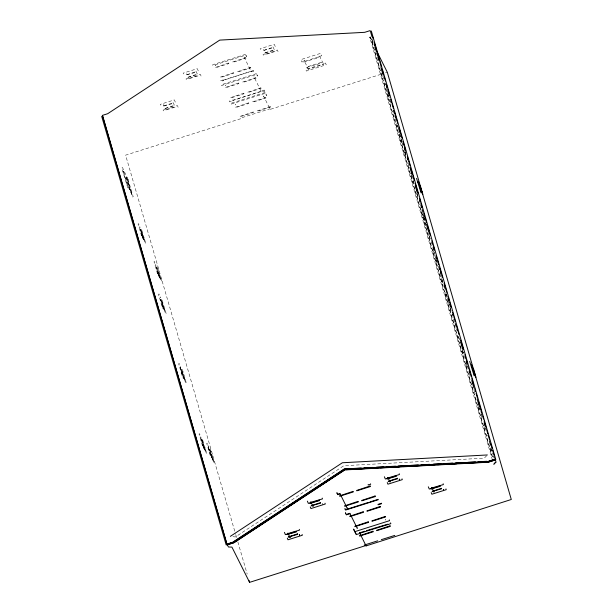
<?xml version="1.0" encoding="UTF-8"?>
<svg xmlns="http://www.w3.org/2000/svg" width="613" height="613" viewBox="0 0 613 613"><rect width="100%" height="100%" fill="white"/><g stroke="black" fill="none" stroke-linecap="round" stroke-linejoin="round"><path stroke-width="0.46" stroke-dasharray="3.06 2.3" d="M486.76 455.605L484.262 458.172L343.855 465.704L235.369 536.973L232.005 536.567M188.911 78.341L198.106 75.43M265.912 53.959L275.107 51.048M223.071 80.196L251.238 71.269L223.124 80.387L222.956 79.974L220.734 80.678L220.971 81.468L223.186 80.77L223.017 80.173M319.611 56.396L321.741 55.729L320.706 53.323L300.876 59.607L301.91 62.005L304.423 61.208L308.477 69.307M165.97 109.566L175.165 106.654M261.245 91.253L233.078 100.172L233.193 100.747L229.622 101.881L229.392 101.084L232.963 99.957L233.132 100.371L261.299 91.452L261.138 91.038L264.203 90.065L265.345 92.686M265.191 92.471L230.588 103.421L230.817 104.218L265.421 93.26L266.624 95.674L264.433 90.862L261.368 91.827L253.866 76.594L254.035 77.192M263.743 96.586L263.575 95.988L270.157 109.39L381.868 74.012M385.5 72.863L387.316 72.288M123.818 171.165L122.975 171.425L123.542 171.586M128.171 179.847L127.749 179.977L131.895 194.267L131.473 194.398M131.328 194.106L131.749 193.969L127.696 185.869M400.733 140.852L401.369 140.653L402.059 142.04M139.963 227.193L139.649 227.546M401.975 144.285L402.396 144.155M141.779 231.798L144.162 240.595L144.798 240.388M405.86 155.135L405.231 155.334L404.534 153.947M155.878 265.008L155.564 265.36M159.847 277.789L157.28 269.168L160.077 278.409L160.713 278.21M421.116 211.094L421.752 210.895M160.345 297.428L160.031 297.78M422.357 214.527L422.993 214.328M162.161 302.04L164.545 310.829L165.181 310.63M441.559 281.528L442.195 281.329L442.885 282.716M180.559 367.08L180.245 367.432M182.375 371.685L184.758 380.481L185.394 380.282M446.685 295.811L446.057 296.01L445.36 294.631M461.941 351.77L462.577 351.571L463.275 352.958M200.941 437.322L200.627 437.674M463.183 355.203L463.604 355.073M201.846 439.751L204.052 448.157M202.757 441.927L205.14 450.724L205.776 450.524M203.064 446.18L200.712 437.49L202.918 445.889L205.209 450.363M208.627 446.731L208.313 447.084M204.198 448.448L201.991 440.042M210.749 455.597L208.397 446.9M213.462 459.934L212.826 460.133L209.677 449.459M373.026 43.753L369.662 37.041L492.04 458.723M405.507 154.254L405.867 154.476L405.139 151.978M422.472 214.742L424.602 219.002L424.073 217.217M424.916 224.189L425.614 225.576M319.496 56.005L323.557 64.104L323.442 63.706L325.518 63.047L326.223 64.786L306.393 71.07L305.688 69.323L323.587 63.997L323.702 64.396L308.508 69.2L308.623 69.598M465.742 364.865L466.439 366.252M272.923 46.849L275.076 51.155M263.613 49.362L263.728 49.937M195.922 71.231L198.076 75.537M186.605 73.744L186.727 74.319M172.981 102.455L175.134 106.762M128.025 179.555L122.477 167.479L121.635 167.747L127.849 188.007L128.692 187.739L128.117 185.739M144.653 240.097L142.515 235.844L143.212 238.242L142.584 238.442L141.887 237.055L138.086 223.96L138.722 223.76L140.071 227.408M142.093 235.974L144.231 240.235M160.568 277.911L158.438 273.659L159.135 276.057L158.499 276.256L157.802 274.869L154.001 261.774L154.637 261.575L155.986 265.222M158.016 273.789L160.146 278.049M165.035 310.339L162.905 306.086L163.594 308.477L162.966 308.676L162.269 307.289L158.468 294.194L159.104 293.995L160.453 297.65M162.483 306.216L164.613 310.469M181.502 369.463L185.777 383.508L186.413 383.309L182.613 370.214L182.138 369.264L181.249 369.578L183.816 378.206L181.456 369.516M180.329 367.248L182.682 375.945L180.115 367.317M185.249 379.991L183.118 375.731L183.77 377.999L183.141 378.198L182.444 376.811L178.644 363.716L179.28 363.517L180.666 367.302M182.689 375.869L184.827 380.121M209.569 449.114L213.845 463.16L214.481 462.961L210.205 448.915L209.317 449.229L211.845 457.65L211.209 457.85L210.512 456.463L206.711 443.368L207.347 443.168L208.734 446.946M211.186 455.382L213.316 459.643M212.895 459.773L210.604 455.306L208.182 446.969M205.631 450.226L203.501 445.973L204.16 448.241L203.524 448.44L202.826 447.053L199.026 433.958L199.662 433.759L201.049 437.536M405.193 151.511L406.158 154.844M446.502 293.857L447.467 297.19M425.767 223.048L426.25 224.718M372.604 40.45L373.141 42.289M384.864 82.709L385.401 84.548M388.336 94.655L389.937 100.164M397.132 124.968L397.668 126.807M399.799 134.155L402.197 142.423M404.864 151.61L406.197 156.208M411.798 175.494L414.465 184.682M417.131 193.869L418.464 198.466M424.058 217.761L425.928 224.189M429.391 236.135L430.724 240.725M433.927 251.751L435.261 256.341M436.326 260.019L437.659 264.609M441.659 278.394L442.992 282.984M446.187 294.01L447.521 298.6M450.187 307.787L451.252 311.465M458.455 336.269L459.788 340.866M462.455 350.054L463.52 353.724M478.983 407.009L479.78 409.768M490.975 448.348L492.047 452.026M372.122 39.094L373.187 42.764M374.252 46.442L374.781 48.281M377.187 56.549L377.715 58.388M379.853 65.737L380.382 67.576M382.78 75.843L383.845 79.514M384.918 83.192L385.447 85.031M386.512 88.701L387.048 90.54M388.113 94.218L389.983 100.647M395.048 118.102L396.649 123.611M396.91 124.531L397.714 127.289M399.576 133.718L400.649 137.396M400.91 138.308L402.718 144.3M404.779 151.748L406.243 156.683M408.112 163.119L409.178 166.79M411.576 175.057L412.112 176.896M413.177 180.574L414.511 185.164M416.909 193.432L418.242 198.03M422.51 212.726L423.575 216.404M423.844 217.316L425.706 223.753M428.104 232.02L428.908 234.779M429.169 235.691L430.502 240.288M433.437 250.395L435.835 258.663M436.104 259.583L437.973 266.011M440.372 274.279L442.77 282.547M445.605 292.432L448.103 300.922M448.371 301.841L448.9 303.68M450.233 308.27L451.298 311.948M453.436 319.296L454.501 322.967M458.501 336.752L459.834 341.341M462.501 350.529L463.926 355.226M466.378 363.655L466.838 365.256M469.167 373.501L469.696 375.34M473.964 390.037L475.029 393.707M478.761 406.572L480.362 412.082M481.427 415.76L481.964 417.599M484.63 426.786L485.159 428.617M486.76 434.134L487.297 435.973M490.76 447.911L492.622 454.348M370.505 36.772L492.614 457.536M370.482 37.109L492.591 457.873M304.309 60.81L304.048 60.12L304.278 60.917M278.064 51.661L277.398 49.99L274.961 50.756L275.222 51.446L266.027 54.358L265.766 53.668L263.054 54.534L263.284 55.323M275.26 46.542L274.302 44.289L260.165 48.764L260.395 49.561M265.881 54.067L265.996 54.465M270.157 109.39L269.988 108.792L241.813 117.711L241.989 118.309L125.611 155.158L235.453 533.662M251.184 71.254L253.437 70.326L254.18 72.135L253.667 71.116L251.361 71.844L243.966 56.825L244.135 57.423M201.064 76.043L200.397 74.372L197.961 75.138L198.221 75.828L189.026 78.74L188.766 78.05L186.046 78.908L186.283 79.705M198.26 70.924L197.294 68.671L183.164 73.146L183.394 73.943M188.881 78.449L188.996 78.847M178.122 107.26L177.456 105.589L175.019 106.363L175.28 107.053L166.085 109.965L165.824 109.275L163.112 110.133L163.342 110.93M175.318 102.149L174.36 99.888L160.223 104.371L160.453 105.16M165.939 109.673L166.054 110.064M163.786 105.367L163.556 104.746L163.786 105.543M235.721 534.574L236.787 538.252M237.852 541.93L247.185 574.082M245.583 54.319L212.673 64.74L212.903 65.537L245.813 55.116L246.579 56.649L245.583 54.319M194.896 71.989L185.67 75.123L195.095 72.48L194.896 71.989M271.896 47.607L262.671 50.741L272.095 48.098L271.896 47.607M228.672 63.016L215.224 67.484L215.408 67.851L228.91 63.576L228.672 63.016M245.759 57.599L232.312 62.074L232.496 62.442L245.997 58.166L245.759 57.599M196.137 74.472L186.911 77.606L196.336 74.962L196.137 74.472M273.137 50.09L263.912 53.224L273.344 50.58L273.137 50.09M233.53 72.717L220.082 77.192L220.266 77.56L233.768 73.284L233.53 72.717M250.617 67.307L237.17 71.782L237.354 72.15L250.855 67.874L250.617 67.307M256.441 73.621L221.209 84.77L221.439 85.567L256.671 74.411L257.514 76.089L256.441 73.621M171.954 103.206L162.729 106.348L172.161 103.697L171.954 103.206M318.522 56.909L303.55 61.652L303.665 62.051L318.783 57.599L318.522 56.909M238.679 83.008L225.239 87.483L225.423 87.851L238.924 83.575L238.679 83.008M255.805 77.675L242.365 82.142L242.549 82.51L256.05 78.234L255.805 77.675M173.195 105.689L163.97 108.83L173.402 106.179L173.195 105.689M321.266 62.38L306.285 67.123L306.4 67.522L321.526 63.07L321.266 62.38M243.798 93.23L230.358 97.697L230.534 98.065L244.035 93.789L243.798 93.23M260.885 87.82L247.445 92.287L247.629 92.655L261.13 88.379L260.885 87.82M248.625 102.861L235.177 107.336L235.361 107.696L248.863 103.421L248.625 102.861M265.713 97.452L252.265 101.927L252.449 102.287L265.95 98.011L265.713 97.452M253.192 111.98L239.744 116.455L239.928 116.822L253.43 112.547L253.192 111.98M270.279 106.57L256.832 111.045L257.016 111.413L270.517 107.137L270.279 106.57M123.696 171.448L123.274 171.586L127.504 185.961L127.925 185.831L123.696 171.448M126.431 176.927L126.01 177.057L130.247 191.44L130.669 191.302L126.431 176.927M127.328 177.149L126.485 177.41L132.37 197.011L133.213 196.75L127.328 177.149M140.231 229.086L142.584 237.783L140.231 229.086M141.511 229.293L140.883 229.492L145.158 243.537L145.787 243.338L141.511 229.293M141.365 231.354L143.718 240.043L141.365 231.354M156.146 266.908L158.499 275.597L156.146 266.908M157.434 267.107L156.798 267.306L161.073 281.352L161.709 281.152L157.434 267.107M160.614 299.328L162.966 308.025L160.614 299.328M161.901 299.535L161.265 299.734L165.541 313.779L166.177 313.58L161.901 299.535M161.748 301.588L164.1 310.285L161.748 301.588M202.52 439.506L201.884 439.705L206.16 453.75L206.796 453.551L202.52 439.506M215.791 65.744L215.623 65.33L215.791 65.744M225.691 85.513L225.523 85.1L225.691 85.513M235.4 104.907L235.239 104.486L235.4 104.907"/><path stroke-width="0.92" d="M230.327 536.36L342.376 462.754L487.389 454.961M234.22 541.923L344.59 469.42L348.046 469.236M335.005 476.163L233.967 542.536L228.764 544.191M336.598 475.121L344.79 469.734M310.929 502.308L322.461 498.913L322.231 498.116M387.937 477.925L399.461 474.531L399.232 473.734M339.173 493.779L337.64 494.262L336.874 492.729L337.755 494.66L340.054 493.932M228.388 543.616L232.679 542.26L344.307 468.93L349.778 468.639M488.768 461.175L494.53 459.352L488.822 461.367L344.36 469.129L232.733 542.459L226.971 544.283L102.394 115.382L107.673 113.719L219.722 40.106L364.735 32.32L370.014 30.65L370.329 31.363L371.325 31.041L495.81 459.589L488.515 461.895L344.652 469.619L233.484 542.643L226.189 544.957L101.712 116.409L102.708 116.095L226.917 544.083M233.423 542.451L227.132 544.436L228.465 547.011L231.929 547.102L249.583 582.35L365.961 545.501L366.076 545.899L511.288 499.488L474.761 373.624M488.461 461.696L493.273 460.171M492.553 460.662L488.216 462.033L482.492 462.34M493.419 460.386L494.959 460.118L488.27 462.233L344.851 469.933L234.028 542.735L227.339 544.85M346.36 509.403L368.16 502.499M369.976 501.924L378.152 499.334L378.267 499.733L345.571 510.085L344.943 508.667L345.058 509.066M495.028 462.616L496.078 462.279L495.013 458.601M494.193 463.382L495.243 463.053M493.641 464.233L494.484 463.972M346.253 514.437L349.839 513.303L357.287 528.337L357.172 527.946M349.954 513.702L346.368 514.836L345.418 512.759L345.533 513.158M431.874 487.971L443.398 484.576L443.168 483.78M360.413 532.605L364.712 531.241M366.428 530.697L372.443 528.789M373.302 528.521L387.837 524.176M359.67 533.272L390.826 523.655L390.596 522.866M364.229 545.08L377.731 540.804M381.317 539.67L394.818 535.394M353.586 468.432L361.203 468.018M364.061 467.865L372.627 467.405M376.436 467.206L384.052 466.792M386.903 466.639L395.469 466.179M398.327 466.026L406.894 465.566M410.702 465.367L418.319 464.953M421.177 464.8L429.744 464.34M433.552 464.133L441.168 463.727M444.977 463.52L452.593 463.114M455.451 462.961L464.018 462.501M467.826 462.294L475.443 461.888M478.293 461.735L486.86 461.275M350.912 469.083L359.509 468.616M362.375 468.462L370.972 468.003M373.838 467.849L382.435 467.39M385.301 467.236L392.941 466.822M396.764 466.616L404.404 466.209M408.227 466.003L415.867 465.596M419.683 465.39L427.33 464.976M431.146 464.769L438.793 464.363M442.609 464.156L450.249 463.75M454.072 463.543L461.712 463.129M465.535 462.922L473.175 462.516M476.998 462.309L484.638 461.903M346.13 469.665L353.762 469.251M356.62 469.098L365.202 468.639M369.018 468.439L376.643 468.025M380.458 467.819L388.09 467.412M390.948 467.259L399.53 466.8M403.346 466.593L410.971 466.186M413.836 466.026L422.418 465.566M425.276 465.413L433.858 464.953M437.674 464.746L445.306 464.34M448.164 464.187L456.746 463.727M459.604 463.574L468.186 463.114M472.002 462.907L479.634 462.493M376.811 51.308L387.316 72.288L420.372 186.206M417.913 182.038L418.763 183.739M420.886 190.053L421.69 192.666M421.054 192.865L416.556 178.383M474.178 375.861L469.681 361.379M431.866 487.795L434.019 492.101L433.904 491.703M387.929 477.749L390.083 482.056L389.968 481.657M385.562 519.64L385.569 519.816M339.939 493.534L347.28 508.361L347.165 507.962M359.547 532.697L366.076 545.899M354.506 530.896L353.594 529.073L354.735 531.693L389.546 520.675L389.316 519.878M356 533.823L354.797 531.41L356.23 534.613L359.777 533.494L359.555 532.873M322.423 503.817L322.392 503.924M310.929 502.131L313.082 506.438L312.967 506.039M420.403 185.938L422.824 194.267M473.527 368.934L475.949 377.271M421.974 191.723L473.696 369.945M420.051 185.708L422.464 194.045M473.167 368.712L475.588 377.041M419.277 183.67L421.69 192.007M472.393 366.674L474.814 375.003M418.434 181.617L421.338 191.785M471.558 364.612L474.454 374.781M372.375 36.006L373.171 38.757M374.236 42.435L375.041 45.186M375.57 47.025L377.439 53.461M378.505 57.132L379.301 59.89M379.838 61.729L381.171 66.319M382.236 69.997L383.569 74.587M384.106 76.426L385.439 81.016M386.504 84.694L387.301 87.452M387.837 89.283L389.699 95.72M390.772 99.39L391.569 102.149M392.105 103.988L393.439 108.578M394.504 112.256L395.837 116.845M396.366 118.684L397.699 123.282M398.764 126.952L401.967 137.979M403.032 141.649L403.837 144.407M404.365 146.246L405.699 150.836M407.3 156.353L408.097 159.104M408.633 160.943L409.967 165.541M411.032 169.211L412.365 173.808M412.901 175.647L414.227 180.237M415.3 183.915L417.966 193.103M419.56 198.612L420.365 201.37M420.893 203.202L422.227 207.799M423.828 213.309L424.625 216.067M425.161 217.906L426.495 222.496M427.56 226.174L428.893 230.764M429.429 232.603L430.226 235.361M431.828 240.871L432.625 243.629M433.161 245.468L434.494 250.058M436.096 255.575L436.893 258.326M437.429 260.165L438.762 264.755M439.827 268.433L441.161 273.03M441.689 274.862L442.494 277.62M444.088 283.129L446.754 292.317M448.356 297.834L449.153 300.585M449.689 302.424L451.022 307.021M452.624 312.53L453.421 315.289M453.957 317.128L455.29 321.718M456.356 325.396L457.689 329.986M458.217 331.825L459.022 334.583M460.624 340.092L463.29 349.28M464.884 354.789L465.688 357.548M466.217 359.387L467.55 363.976M469.152 369.493L469.949 372.244M470.485 374.083L471.282 376.842M471.818 378.681L473.688 385.11M474.753 388.78L475.55 391.538M476.086 393.377L477.42 397.967M478.485 401.645L479.818 406.235M480.347 408.074L481.68 412.672M482.753 416.342L483.55 419.1M484.086 420.939L485.948 427.368M487.013 431.046L487.818 433.797M488.346 435.636L489.68 440.226M490.745 443.904L492.078 448.501M492.614 450.333L493.948 454.93M370.658 32.114L371.991 36.711M374.129 44.067L374.666 45.906M375.462 48.665L376.267 51.423M376.796 53.262L377.6 56.021M378.397 58.779L378.934 60.618M381.071 67.974L383.202 75.33M386.405 86.364L386.941 88.203M387.738 90.962L388.542 93.72M390.673 101.076L391.209 102.915M393.347 110.271L394.144 113.03M394.941 115.788L395.477 117.627M398.68 128.669L399.745 132.347M402.948 143.381L403.484 145.22M404.281 147.978L405.086 150.737M407.216 158.093L407.752 159.932M409.89 167.288L412.02 174.644M415.223 185.678L417.361 193.034M419.491 200.39L420.028 202.229M420.832 204.987L421.629 207.746M422.165 209.585L422.962 212.343M423.767 215.102L424.296 216.941M426.433 224.297L428.571 231.653M431.774 242.687L432.303 244.526M433.107 247.284L433.904 250.043M436.042 257.399L436.571 259.238M438.709 266.601L439.506 269.36M440.31 272.118L440.847 273.957M444.05 284.991L445.115 288.669M448.318 299.703L448.846 301.542M449.651 304.301L450.448 307.059M452.586 314.415L453.122 316.254M455.252 323.61L456.057 326.369M456.854 329.127L457.39 330.966M460.593 342L462.723 349.356M464.861 356.712L465.397 358.551M466.194 361.31L466.999 364.068M467.527 365.907L468.332 368.666M469.129 371.424L469.665 373.263M471.795 380.619L473.933 387.975M477.136 399.017L479.274 406.373M481.404 413.729L481.941 415.568M484.071 422.924L484.875 425.683M485.672 428.441L486.209 430.28M489.412 441.314L490.477 444.992M493.68 456.026L494.216 457.865M445.98 488.898L446.21 489.695L431.858 494.231L431.192 492.561M431.759 487.58L431.981 488.193L429.269 489.051L428.303 486.799M402.036 478.853L402.274 479.65L387.922 484.186L387.255 482.515M387.822 477.535L388.044 478.148L385.332 479.006L384.366 476.753M370.551 483.841L370.666 484.239L368.221 485.013L368.106 484.615M325.036 503.235L325.265 504.024L310.921 508.568L310.255 506.897M310.814 501.917L311.044 502.53L308.324 503.388L307.366 501.135M302.102 534.452L302.332 535.249L287.98 539.792L287.313 538.122M299.29 529.341L299.519 530.13L287.995 533.532L287.88 533.134M290.026 537.264L290.141 537.662L287.987 533.356L288.102 533.747L285.39 534.613L284.424 532.352M249.047 580.511L249.583 582.35M319.151 500.177L309.925 503.311L319.358 500.668L319.151 500.177M396.159 475.795L386.933 478.929L396.358 476.286L396.159 475.795M352.988 491.396L339.541 495.871L339.725 496.239L353.226 491.963L352.988 491.396M370.076 485.986L356.628 490.461L356.812 490.829L370.313 486.553L370.076 485.986M320.4 502.652L311.174 505.794L320.599 503.143L320.4 502.652M397.4 478.278L388.175 481.412L397.599 478.768L397.4 478.278M357.992 501.396L344.552 505.871L344.736 506.238L358.237 501.963L357.992 501.396M375.079 495.986L361.639 500.461L361.823 500.821L375.325 496.553L375.079 495.986M381.485 503.288L378.006 504.384L378.121 504.783L381.6 503.679L381.485 503.288M296.217 531.394L286.991 534.536L296.416 531.885L296.217 531.394M440.096 485.841L430.87 488.975L440.295 486.331L440.096 485.841M363.187 511.763L349.739 516.23L349.923 516.598L363.425 512.322L363.187 511.763M380.305 506.422L366.865 510.897L367.049 511.257L380.55 506.989L380.305 506.422M297.458 533.877L288.233 537.011L297.657 534.367L297.458 533.877M441.337 488.316L432.111 491.457L441.544 488.806L441.337 488.316M368.229 521.832L354.781 526.306L354.965 526.667L368.467 522.391L368.229 521.832M385.316 516.422L371.869 520.897L372.053 521.257L385.554 516.981L385.316 516.422M372.942 531.249L359.494 535.716L359.678 536.084L373.179 531.808L372.942 531.249M390.029 525.831L376.589 530.306L376.765 530.674L390.266 526.398L390.029 525.831M443.368 489.48L443.483 489.879L443.368 489.48M399.546 479.833L399.285 479.144L399.546 479.833M299.604 535.433L299.343 534.743L299.604 535.433"/></g></svg>
